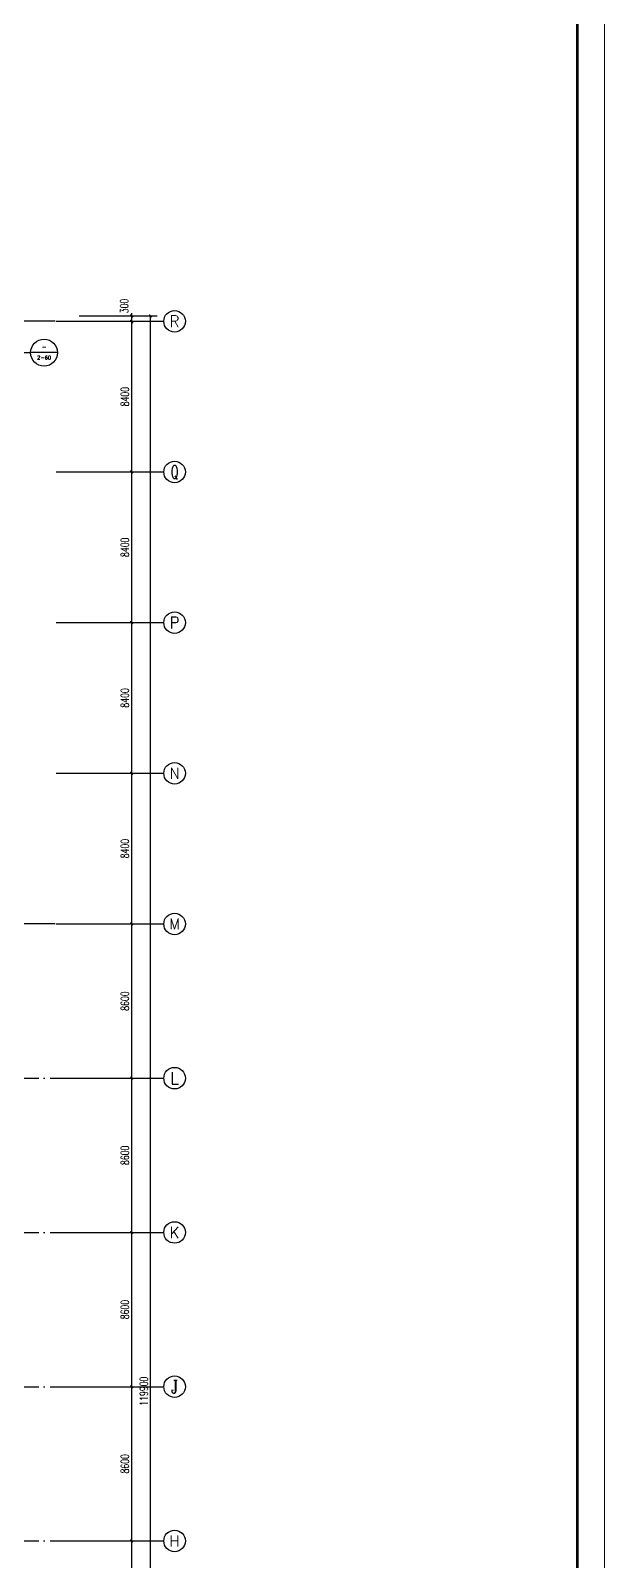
# Model space of a CAD drawing. Extents: x 409931 to 937299, y -508824 to 132289.
# Drawn here: x 532150 to 564097, y -295385 to -210038 of the extents above; entities that cross this region are included whole.
import ezdxf
from ezdxf.enums import TextEntityAlignment as Align

# ---------------------------------------------------------------- set-up
doc = ezdxf.new("R2010")
doc.units = 0
doc.header["$LTSCALE"] = 1500
doc.header["$MEASUREMENT"] = 0
doc.linetypes.add('DOTE', pattern=[2.42, 2, -0.2, 0.02, -0.2])
doc.layers.get('Defpoints').update_dxf_attribs({"color": 252})
for name, color, linetype in [('AXIS', 3, 'Continuous'), ('AXIS_TEXT', 7, 'Continuous'), ('DIM_IDEN', 3, 'Continuous'), ('DOTE', 1, 'Continuous'), ('PUB_TEXT', 7, 'Continuous')]:
    doc.layers.add(name, color=color, linetype=linetype)
doc.layers.add('TK', color=151, linetype='Continuous', lineweight=13)
doc.styles.add('_TCH_AXIS', font='COMPLEX', dxfattribs={"bigfont": 'GBCBIG'})
doc.styles.add('_TCH_DIM', font='SIMPLEX', dxfattribs={"bigfont": 'GBCBIG'})
doc.styles.add('_TCH_DIM_T3', font='SIMPLEX', dxfattribs={"width": 0.705882, "bigfont": 'GBCBIG'})
doc.styles.add('COMPLEX', font='COMPLEX')
doc.dimstyles.new('_TCH_ARCH&&150', dxfattribs={"dimtxt": 446.25, "dimasz": 150, "dimexe": 375, "dimexo": 450, "dimgap": 150, "dimtad": 1, "dimdec": 0, "dimzin": 0, "dimdsep": 46, "dimtxsty": '_TCH_DIM_T3', "dimblk": 'ARCHTICK', "dimcen": 0.09, "dimclrt": 7, "dimazin": 2, "dimtfac": 1, "dimtdec": 0, "dimtix": 1, "dimtmove": 2, "dimatfit": 3, "dimfxl": 0, "dimtolj": 1, "dimtzin": 0, "dimarcsym": 0})

# ---------------------------------------------------------------- blocks, each defined once
blk = doc.blocks.new('TK-A0')
at = {"layer": 'TK'}
for p, q in [((1189, 841), (0, 841)), ((1179, 831), (25, 831))]:
    blk.add_line(p, q, dxfattribs=at)
at = {"layer": 'TK', "const_width": 1}
blk.add_lwpolyline([(25, 831), (1179, 831), (1179, 10), (25, 10)], close=True, dxfattribs=at)
blk = doc.blocks.new('_ArchTick')
at = {"color": 0, "linetype": 'ByBlock', "const_width": 0.4}
blk.add_lwpolyline([(-0.5, -0.5), (0.5, 0.5)], dxfattribs=at)
blk = doc.blocks.new('*D427')
at = {"layer": 'AXIS', "color": 0, "lineweight": -2}
for p, q in [((534849, -294245), (538150, -294245)), ((537775, -302845), (537775, -294245)), ((534849, -302845), (538150, -302845))]:
    blk.add_line(p, q, dxfattribs=at)
at = {"layer": 'Defpoints', "color": 0}
for p in [(534399, -294245), (537775, -294245), (534399, -302845)]:
    blk.add_point(p, dxfattribs=at)
at = {"layer": 'AXIS', "color": 0, "lineweight": -2, "xscale": 150, "yscale": 150, "zscale": 150}
for p, rotation in [((537775, -294245), 90), ((537775, -302845), 270)]:
    blk.add_blockref('_ArchTick', p, dxfattribs=dict(at, rotation=rotation))
at = {"layer": 'AXIS', "color": 7, "insert": (537401, -298545), "char_height": 446.2, "attachment_point": 5, "rotation": 90, "style": '_TCH_DIM_T3'}
blk.add_mtext('\\A1;8600', dxfattribs=at)
blk = doc.blocks.new('*D428')
at = {"layer": 'AXIS', "color": 0, "lineweight": -2}
for p, q in [((534849, -285645), (538150, -285645)), ((537775, -294245), (537775, -285645)), ((534849, -294245), (538150, -294245))]:
    blk.add_line(p, q, dxfattribs=at)
at = {"layer": 'Defpoints', "color": 0}
for p in [(534399, -285645), (537775, -285645), (534399, -294245)]:
    blk.add_point(p, dxfattribs=at)
at = {"layer": 'AXIS', "color": 0, "lineweight": -2, "xscale": 150, "yscale": 150, "zscale": 150}
for p, rotation in [((537775, -285645), 90), ((537775, -294245), 270)]:
    blk.add_blockref('_ArchTick', p, dxfattribs=dict(at, rotation=rotation))
at = {"layer": 'AXIS', "color": 7, "insert": (537401, -289945), "char_height": 446.2, "attachment_point": 5, "rotation": 90, "style": '_TCH_DIM_T3'}
blk.add_mtext('\\A1;8600', dxfattribs=at)
blk = doc.blocks.new('*D429')
at = {"layer": 'AXIS', "color": 0, "lineweight": -2}
for p, q in [((534849, -277045), (538150, -277045)), ((537775, -285645), (537775, -277045)), ((534849, -285645), (538150, -285645))]:
    blk.add_line(p, q, dxfattribs=at)
at = {"layer": 'Defpoints', "color": 0}
for p in [(534399, -277045), (537775, -277045), (534399, -285645)]:
    blk.add_point(p, dxfattribs=at)
at = {"layer": 'AXIS', "color": 0, "lineweight": -2, "xscale": 150, "yscale": 150, "zscale": 150}
for p, rotation in [((537775, -277045), 90), ((537775, -285645), 270)]:
    blk.add_blockref('_ArchTick', p, dxfattribs=dict(at, rotation=rotation))
at = {"layer": 'AXIS', "color": 7, "insert": (537401, -281345), "char_height": 446.2, "attachment_point": 5, "rotation": 90, "style": '_TCH_DIM_T3'}
blk.add_mtext('\\A1;8600', dxfattribs=at)
blk = doc.blocks.new('*D430')
at = {"layer": 'AXIS', "color": 0, "lineweight": -2}
for p, q in [((534849, -268445), (538150, -268445)), ((537775, -277045), (537775, -268445)), ((534849, -277045), (538150, -277045))]:
    blk.add_line(p, q, dxfattribs=at)
at = {"layer": 'Defpoints', "color": 0}
for p in [(534399, -268445), (537775, -268445), (534399, -277045)]:
    blk.add_point(p, dxfattribs=at)
at = {"layer": 'AXIS', "color": 0, "lineweight": -2, "xscale": 150, "yscale": 150, "zscale": 150}
for p, rotation in [((537775, -268445), 90), ((537775, -277045), 270)]:
    blk.add_blockref('_ArchTick', p, dxfattribs=dict(at, rotation=rotation))
at = {"layer": 'AXIS', "color": 7, "insert": (537401, -272745), "char_height": 446.2, "attachment_point": 5, "rotation": 90, "style": '_TCH_DIM_T3'}
blk.add_mtext('\\A1;8600', dxfattribs=at)
blk = doc.blocks.new('*D431')
at = {"layer": 'AXIS', "color": 0, "lineweight": -2}
for p, q in [((534849, -259845), (538150, -259845)), ((537775, -268445), (537775, -259845)), ((534849, -268445), (538150, -268445))]:
    blk.add_line(p, q, dxfattribs=at)
at = {"layer": 'Defpoints', "color": 0}
for p in [(534399, -259845), (537775, -259845), (534399, -268445)]:
    blk.add_point(p, dxfattribs=at)
at = {"layer": 'AXIS', "color": 0, "lineweight": -2, "xscale": 150, "yscale": 150, "zscale": 150}
for p, rotation in [((537775, -259845), 90), ((537775, -268445), 270)]:
    blk.add_blockref('_ArchTick', p, dxfattribs=dict(at, rotation=rotation))
at = {"layer": 'AXIS', "color": 7, "insert": (537401, -264145), "char_height": 446.2, "attachment_point": 5, "rotation": 90, "style": '_TCH_DIM_T3'}
blk.add_mtext('\\A1;8600', dxfattribs=at)
blk = doc.blocks.new('*D432')
at = {"layer": 'AXIS', "color": 0, "lineweight": -2}
for p, q in [((534849, -251445), (538150, -251445)), ((537775, -259845), (537775, -251445)), ((534849, -259845), (538150, -259845))]:
    blk.add_line(p, q, dxfattribs=at)
at = {"layer": 'Defpoints', "color": 0}
for p in [(534399, -251445), (537775, -251445), (534399, -259845)]:
    blk.add_point(p, dxfattribs=at)
at = {"layer": 'AXIS', "color": 0, "lineweight": -2, "xscale": 150, "yscale": 150, "zscale": 150}
for p, rotation in [((537775, -251445), 90), ((537775, -259845), 270)]:
    blk.add_blockref('_ArchTick', p, dxfattribs=dict(at, rotation=rotation))
at = {"layer": 'AXIS', "color": 7, "insert": (537401, -255645), "char_height": 446.2, "attachment_point": 5, "rotation": 90, "style": '_TCH_DIM_T3'}
blk.add_mtext('\\A1;8400', dxfattribs=at)
blk = doc.blocks.new('*D433')
at = {"layer": 'AXIS', "color": 0, "lineweight": -2}
for p, q in [((534849, -243045), (538150, -243045)), ((537775, -251445), (537775, -243045)), ((534849, -251445), (538150, -251445))]:
    blk.add_line(p, q, dxfattribs=at)
at = {"layer": 'Defpoints', "color": 0}
for p in [(534399, -243045), (537775, -243045), (534399, -251445)]:
    blk.add_point(p, dxfattribs=at)
at = {"layer": 'AXIS', "color": 0, "lineweight": -2, "xscale": 150, "yscale": 150, "zscale": 150}
for p, rotation in [((537775, -243045), 90), ((537775, -251445), 270)]:
    blk.add_blockref('_ArchTick', p, dxfattribs=dict(at, rotation=rotation))
at = {"layer": 'AXIS', "color": 7, "insert": (537401, -247245), "char_height": 446.2, "attachment_point": 5, "rotation": 90, "style": '_TCH_DIM_T3'}
blk.add_mtext('\\A1;8400', dxfattribs=at)
blk = doc.blocks.new('*D434')
at = {"layer": 'AXIS', "color": 0, "lineweight": -2}
for p, q in [((534849, -234645), (538150, -234645)), ((537775, -243045), (537775, -234645)), ((534849, -243045), (538150, -243045))]:
    blk.add_line(p, q, dxfattribs=at)
at = {"layer": 'Defpoints', "color": 0}
for p in [(534399, -234645), (537775, -234645), (534399, -243045)]:
    blk.add_point(p, dxfattribs=at)
at = {"layer": 'AXIS', "color": 0, "lineweight": -2, "xscale": 150, "yscale": 150, "zscale": 150}
for p, rotation in [((537775, -234645), 90), ((537775, -243045), 270)]:
    blk.add_blockref('_ArchTick', p, dxfattribs=dict(at, rotation=rotation))
at = {"layer": 'AXIS', "color": 7, "insert": (537401, -238845), "char_height": 446.2, "attachment_point": 5, "rotation": 90, "style": '_TCH_DIM_T3'}
blk.add_mtext('\\A1;8400', dxfattribs=at)
blk = doc.blocks.new('*D435')
at = {"layer": 'AXIS', "color": 0, "lineweight": -2}
for p, q in [((534849, -226245), (538150, -226245)), ((537775, -234645), (537775, -226245)), ((534849, -234645), (538150, -234645))]:
    blk.add_line(p, q, dxfattribs=at)
at = {"layer": 'Defpoints', "color": 0}
for p in [(534399, -226245), (537775, -226245), (534399, -234645)]:
    blk.add_point(p, dxfattribs=at)
at = {"layer": 'AXIS', "color": 0, "lineweight": -2, "xscale": 150, "yscale": 150, "zscale": 150}
for p, rotation in [((537775, -226245), 90), ((537775, -234645), 270)]:
    blk.add_blockref('_ArchTick', p, dxfattribs=dict(at, rotation=rotation))
at = {"layer": 'AXIS', "color": 7, "insert": (537401, -230445), "char_height": 446.2, "attachment_point": 5, "rotation": 90, "style": '_TCH_DIM_T3'}
blk.add_mtext('\\A1;8400', dxfattribs=at)
blk = doc.blocks.new('*D436')
at = {"layer": 'AXIS', "color": 0, "lineweight": -2}
for p, q in [((534849, -225945), (538150, -225945)), ((537775, -225945), (537775, -225795)), ((537775, -226245), (537775, -225945)), ((534849, -226245), (538150, -226245)), ((537775, -226245), (537775, -226395))]:
    blk.add_line(p, q, dxfattribs=at)
at = {"layer": 'Defpoints', "color": 0}
for p in [(534399, -225945), (537775, -225945), (534399, -226245)]:
    blk.add_point(p, dxfattribs=at)
at = {"layer": 'AXIS', "color": 0, "lineweight": -2, "xscale": 150, "yscale": 150, "zscale": 150}
for p, rotation in [((537775, -225945), 270), ((537775, -226245), 90)]:
    blk.add_blockref('_ArchTick', p, dxfattribs=dict(at, rotation=rotation))
at = {"layer": 'AXIS', "color": 7, "insert": (537362, -225390), "char_height": 446.2, "attachment_point": 5, "rotation": 90, "style": '_TCH_DIM_T3'}
blk.add_mtext('\\A1;300', dxfattribs=at)
blk = doc.blocks.new('*D437')
at = {"layer": 'AXIS', "color": 0, "lineweight": -2}
for p, q in [((534849, -225945), (539201, -225945)), ((538826, -345845), (538826, -225945)), ((534849, -345845), (539201, -345845))]:
    blk.add_line(p, q, dxfattribs=at)
at = {"layer": 'Defpoints', "color": 0}
for p in [(534399, -225945), (538826, -225945), (534399, -345845)]:
    blk.add_point(p, dxfattribs=at)
at = {"layer": 'AXIS', "color": 0, "lineweight": -2, "xscale": 150, "yscale": 150, "zscale": 150}
for p, rotation in [((538826, -225945), 90), ((538826, -345845), 270)]:
    blk.add_blockref('_ArchTick', p, dxfattribs=dict(at, rotation=rotation))
at = {"layer": 'AXIS', "color": 7, "insert": (538453, -285895), "char_height": 446.2, "attachment_point": 5, "rotation": 90, "style": '_TCH_DIM_T3'}
blk.add_mtext('\\A1;119900', dxfattribs=at)
blk = doc.blocks.new('_AXISO')
blk.add_circle((0, 0), 0.5)
at = {"layer": 'AXIS_TEXT', "style": 'COMPLEX', "width": 1.041667}
blk.add_attdef('A', text='', height=0.56, dxfattribs=at).set_placement((-0.25, -0.28), (0.25, -0.28), align=Align.FIT)

msp = doc.modelspace()

# ---------------------------------------------------------------- linework, layer by layer
at = {"layer": 'AXIS'}
for p, q in [((533564.1, -226245), (539564.1, -226245)), ((533564.1, -234645), (539564.1, -234645)), ((533564.1, -243045), (539564.1, -243045)), ((533564.1, -251445), (539564.1, -251445)), ((533564.1, -259845), (539564.1, -259845)), ((533564.1, -268445), (539564.1, -268445)), ((533564.1, -277045), (539564.1, -277045)), ((533564.1, -285645), (539564.1, -285645)), ((533564.1, -294245), (539564.1, -294245))]:
    msp.add_line(p, q, dxfattribs=at)
at = {"layer": 'DIM_IDEN'}
for p in [(526845.8, -227992), (533649.7, -227992)]:
    msp.add_line(p, (532149.7, -227992), dxfattribs=at)
msp.add_circle((532899.7, -227992), 750, dxfattribs=at)
at = {"layer": 'DOTE', "color": 1, "linetype": 'DOTE'}
for p, q in [((533522.9, -226245), (467102.8, -226245)), ((533522.9, -259845), (466423.8, -259845)), ((467887.5, -268445), (533564.1, -268445)), ((467887.5, -277045), (533564.1, -277045)), ((467887.5, -285645), (533564.1, -285645)), ((467887.5, -294245), (533564.1, -294245))]:
    msp.add_line(p, q, dxfattribs=at)

# ---------------------------------------------------------------- block references
at = {"layer": 'AXIS'}
ref = msp.add_blockref('_AXISO', (540164.1, -226245), dxfattribs=dict(at, xscale=1200, yscale=1200, zscale=1200))
ref.add_attrib('A', 'R', dxfattribs={"layer": 'AXIS_TEXT', "height": 637.8, "style": '_TCH_AXIS'}).set_placement((539890.7, -226563.9), (540437.4, -226563.9), align=Align.FIT)
ref = msp.add_blockref('_AXISO', (540164.1, -234645), dxfattribs=dict(at, xscale=1200, yscale=1200, zscale=1200))
ref.add_attrib('A', 'Q', dxfattribs={"layer": 'AXIS_TEXT', "height": 715.4, "style": '_TCH_AXIS', "width": 0.807692}).set_placement((539943.9, -235002.7), (540384.2, -235002.7), align=Align.FIT)
ref = msp.add_blockref('_AXISO', (540164.1, -243045), dxfattribs=dict(at, xscale=1200, yscale=1200, zscale=1200))
ref.add_attrib('A', 'P', dxfattribs={"layer": 'AXIS_TEXT', "height": 652.9, "style": '_TCH_AXIS'}).set_placement((539899.8, -243371.5), (540428.3, -243371.5), align=Align.FIT)
ref = msp.add_blockref('_AXISO', (540164.1, -251445), dxfattribs=dict(at, xscale=1200, yscale=1200, zscale=1200))
ref.add_attrib('A', 'N', dxfattribs={"layer": 'AXIS_TEXT', "height": 622.9, "style": '_TCH_AXIS'}).set_placement((539882.3, -251756.5), (540445.8, -251756.5), align=Align.FIT)
ref = msp.add_blockref('_AXISO', (540164.1, -259845), dxfattribs=dict(at, xscale=1200, yscale=1200, zscale=1200))
ref.add_attrib('A', 'M', dxfattribs={"layer": 'AXIS_TEXT', "height": 594, "style": '_TCH_AXIS'}).set_placement((539867.1, -260142), (540461, -260142), align=Align.FIT)
ref = msp.add_blockref('_AXISO', (540164.1, -268445), dxfattribs=dict(at, xscale=1200, yscale=1200, zscale=1200))
ref.add_attrib('A', 'L', dxfattribs={"layer": 'AXIS_TEXT', "height": 683.5, "style": '_TCH_AXIS'}).set_placement((539919.9, -268786.8), (540408.2, -268786.8), align=Align.FIT)
ref = msp.add_blockref('_AXISO', (540164.1, -277045), dxfattribs=dict(at, xscale=1200, yscale=1200, zscale=1200))
ref.add_attrib('A', 'K', dxfattribs={"layer": 'AXIS_TEXT', "height": 622.9, "style": '_TCH_AXIS'}).set_placement((539882.3, -277356.5), (540445.8, -277356.5), align=Align.FIT)
ref = msp.add_blockref('_AXISO', (540164.1, -285645), dxfattribs=dict(at, xscale=1200, yscale=1200, zscale=1200))
ref.add_attrib('A', 'J', dxfattribs={"layer": 'AXIS_TEXT', "height": 744.1, "style": '_TCH_AXIS'}).set_placement((539969.2, -286017.1), (540358.9, -286017.1), align=Align.FIT)
ref = msp.add_blockref('_AXISO', (540164.1, -294245), dxfattribs=dict(at, xscale=1200, yscale=1200, zscale=1200))
ref.add_attrib('A', 'H', dxfattribs={"layer": 'AXIS_TEXT', "height": 608.3, "style": '_TCH_AXIS'}).set_placement((539874.4, -294549.2), (540453.7, -294549.2), align=Align.FIT)
at = {"layer": 'TK', "xscale": 150, "yscale": 150, "zscale": 150, "rotation": 270}
msp.add_blockref('TK-A0', (437946.8, -204323.5), dxfattribs=at)

# ---------------------------------------------------------------- texts
at = {"layer": 'PUB_TEXT', "style": '_TCH_DIM', "width": 0.777778}
msp.add_text('-', height=391.5, dxfattribs=at).set_placement((532769.2, -227853.1), (533030.2, -227853.1), align=Align.FIT)
at = {"layer": 'PUB_TEXT', "style": '_TCH_DIM'}
msp.add_text('2-60', height=204.59, dxfattribs=at).set_placement((532510, -228371), (533289.4, -228371), align=Align.FIT)

# ---------------------------------------------------------------- dimensions: what is measured, and where the dimension line sits
at = {"layer": 'AXIS'}
dim = msp.add_linear_dim(base=(537774.6, -225945), p1=(534398.7, -226245), p2=(534398.7, -225945), angle=90, dimstyle='_TCH_ARCH&&150', dxfattribs=at)
dim.commit()
dim.dimension.update_dxf_attribs({"geometry": '*D436', "text_midpoint": (537362.1, -225390), "dimtype": 129})
for p1, p2, distance, picture, middle in [((534398.7, -345845), (534398.7, -225945), -4427.2, '*D437', (538452.8, -285895)), ((534398.7, -234645), (534398.7, -226245), -3375.9, '*D435', (537401.5, -230445)), ((534398.7, -243045), (534398.7, -234645), -3375.9, '*D434', (537401.5, -238845)), ((534398.7, -251445), (534398.7, -243045), -3375.9, '*D433', (537401.5, -247245)), ((534398.7, -259845), (534398.7, -251445), -3375.9, '*D432', (537401.5, -255645)), ((534398.7, -268445), (534398.7, -259845), -3375.9, '*D431', (537401.5, -264145)), ((534398.7, -277045), (534398.7, -268445), -3375.9, '*D430', (537401.5, -272745)), ((534398.7, -285645), (534398.7, -277045), -3375.9, '*D429', (537401.5, -281345)), ((534398.7, -294245), (534398.7, -285645), -3375.9, '*D428', (537401.5, -289945)), ((534398.7, -302845), (534398.7, -294245), -3375.9, '*D427', (537401.5, -298545))]:
    dim = msp.add_aligned_dim(p1=p1, p2=p2, distance=distance, dimstyle='_TCH_ARCH&&150', dxfattribs=at)
    dim.commit()
    dim.dimension.update_dxf_attribs({"geometry": picture, "text_midpoint": middle})

doc.saveas('drawing.dxf')
